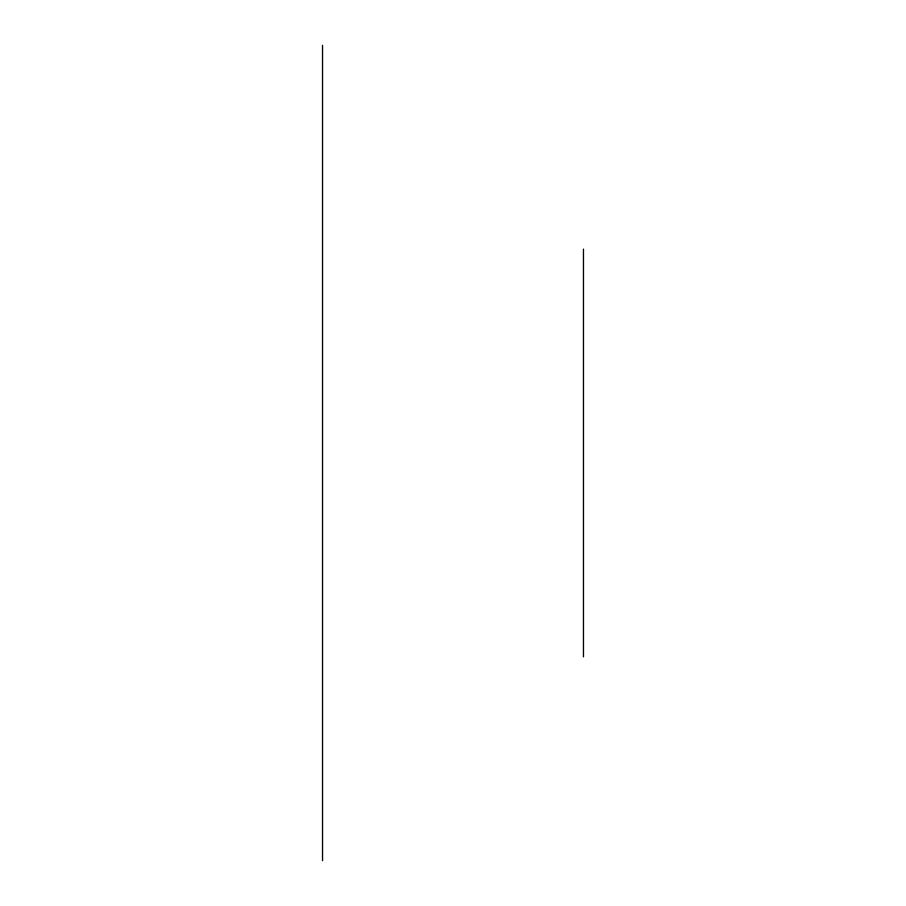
<?xml version="1.0" encoding="UTF-8"?>
<svg xmlns="http://www.w3.org/2000/svg" width="906" height="906" viewBox="0 0 906 906"><rect width="100%" height="100%" fill="white"/><g stroke="black" fill="none" stroke-linecap="round" stroke-linejoin="round"><path stroke-width="1.36" d="M583.464 249.15L583.464 656.85M322.536 45.3L322.536 860.7"/></g></svg>
